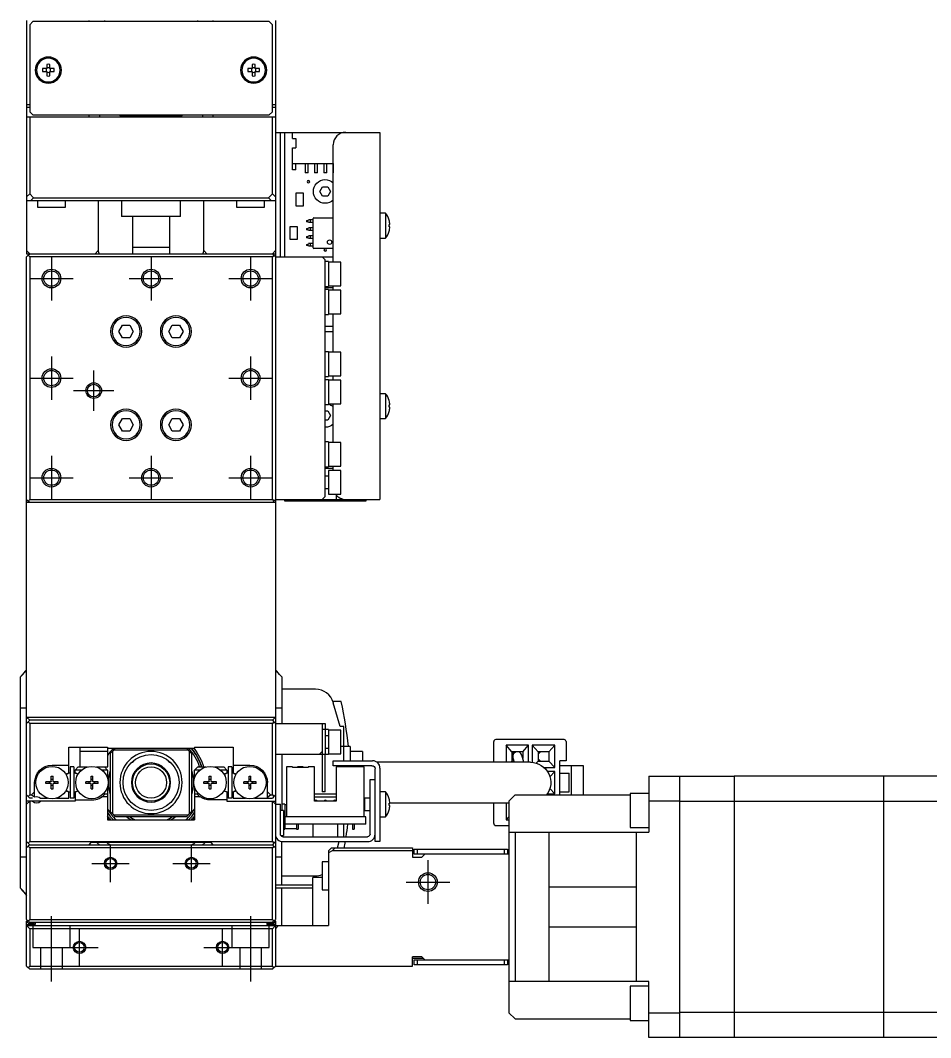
# Model space of a CAD drawing. Extents: x 0 to 1346, y -8 to 1139.
# Drawn here: x 418 to 564.3, y 10 to 173.5 of the extents above; entities that cross this region are included whole.
import ezdxf

# ---------------------------------------------------------------- set-up
doc = ezdxf.new("R2010")
doc.units = 0
doc.header["$LTSCALE"] = 0.5
doc.linetypes.add('CENTER', pattern=[50.8, 31.75, -6.35, 6.35, -6.35])
doc.linetypes.add('DASHED', pattern=[19.05, 12.7, -6.35])
for name, color, linetype in [('MSM_CENTER', 1, 'CENTER'), ('MSM_CONTINUOUS', 7, 'CONTINUOUS'), ('MSM_DASHED', 4, 'DASHED'), ('MSM_NARROW', 5, 'CONTINUOUS')]:
    doc.layers.add(name, color=color, linetype=linetype)

msp = doc.modelspace()

# ---------------------------------------------------------------- linework, layer by layer
at = {"layer": 'MSM_CENTER'}
for p, q in [((423, 135.5), (423, 128.5)), ((439, 135.5), (439, 128.5)), ((455, 135.5), (455, 128.5)), ((419.5, 132), (426.5, 132)), ((435.5, 132), (442.5, 132)), ((451.5, 132), (458.5, 132)), ((423, 119.5), (423, 112.5)), ((455, 119.5), (455, 112.5)), ((429.8, 110.75), (429.8, 117.25)), ((419.5, 116), (426.5, 116)), ((451.5, 116), (458.5, 116)), ((426.55, 114), (433.05, 114)), ((423, 103.5), (423, 96.5)), ((439, 103.5), (439, 96.5)), ((455, 103.5), (455, 96.5)), ((419.5, 100), (426.5, 100)), ((435.5, 100), (442.5, 100)), ((451.5, 100), (458.5, 100)), ((432.5, 35), (432.5, 41)), ((445.5, 35), (445.5, 41)), ((429.5, 38), (435.5, 38)), ((442.5, 38), (448.5, 38)), ((483.5, 38.5), (483.5, 31.5)), ((480, 35), (487, 35)), ((423, 19), (423, 29.5)), ((455, 29.5), (455, 19)), ((427.5, 21.5), (427.5, 27.5)), ((450.5, 21.5), (450.5, 27.5)), ((424.5, 24.5), (430.5, 24.5)), ((447.5, 24.5), (453.5, 24.5))]:
    msp.add_line(p, q, dxfattribs=at)
at = {"layer": 'MSM_CONTINUOUS'}
for p, q in [((419, 173.5), (419, 136)), ((429, 173.5), (429, 173.3)), ((431.5, 173.5), (431.5, 173.3)), ((446.5, 173.3), (446.5, 173.5)), ((449, 173.3), (449, 173.5)), ((459, 173.5), (459, 29)), ((420, 173.3), (419.5, 172.8)), ((419.5, 172.8), (419.5, 158.8)), ((458, 173.3), (420, 173.3)), ((458.5, 172.8), (458, 173.3)), ((458.5, 158.8), (458.5, 172.8)), ((422.26, 165.74), (421.58, 165.74)), ((421.58, 165.26), (422.26, 165.26)), ((422.26, 166.42), (422.26, 165.74)), ((422.26, 165.26), (422.26, 164.58)), ((422.74, 165.74), (422.74, 166.42)), ((423.42, 165.74), (422.74, 165.74)), ((422.74, 164.58), (422.74, 165.26)), ((422.74, 165.26), (423.42, 165.26)), ((455.26, 165.74), (454.58, 165.74)), ((454.58, 165.26), (455.26, 165.26)), ((455.26, 166.42), (455.26, 165.74)), ((455.26, 165.26), (455.26, 164.58)), ((455.74, 165.74), (455.74, 166.42)), ((456.42, 165.74), (455.74, 165.74)), ((455.74, 164.58), (455.74, 165.26)), ((455.74, 165.26), (456.42, 165.26)), ((419, 160), (419.5, 160)), ((419.5, 159.5), (419, 159.5)), ((419.5, 158.8), (420, 158.3)), ((458, 158.3), (458.5, 158.8)), ((458.5, 160), (459, 160)), ((459, 159.5), (458.5, 159.5)), ((419, 158), (459, 158)), ((419.5, 158), (419.5, 145.61)), ((420, 158.3), (458, 158.3)), ((429, 158.3), (429, 158)), ((430.75, 158), (430.75, 158.3)), ((434, 158.3), (434, 158.2)), ((434, 158.2), (444, 158.2)), ((434, 158.2), (434.2, 158)), ((443.8, 158), (444, 158.2)), ((444, 158.2), (444, 158.3)), ((447.25, 158.3), (447.25, 158)), ((449, 158), (449, 158.3)), ((458.5, 145.61), (458.5, 158)), ((459, 155.5), (475.8, 155.5)), ((459.8, 135.5), (459.8, 155.5)), ((460.5, 135.5), (460.5, 155.5)), ((461.75, 154.5), (461.75, 155.5)), ((475.8, 155.5), (475.8, 96.5)), ((461.75, 154.5), (462.25, 154.5)), ((462.25, 154.5), (462.25, 153)), ((461.75, 153), (462.25, 153)), ((461.75, 149.5), (461.75, 153)), ((468.3, 134.65), (468.3, 153.5)), ((461.75, 150.5), (468.3, 150.5)), ((462.25, 149.5), (462.25, 150.5)), ((463.75, 150.5), (463.75, 149)), ((464.25, 149), (464.25, 150.5)), ((465.25, 150.5), (465.25, 149)), ((465.75, 149), (465.75, 150.5)), ((466.75, 150.5), (466.75, 149)), ((467.25, 149), (467.25, 150.5)), ((468.25, 150.5), (468.25, 149)), ((462.25, 149.5), (461.75, 149.5)), ((464.25, 149), (463.75, 149)), ((465.75, 149), (465.25, 149)), ((467.25, 149), (466.75, 149)), ((468.3, 149), (468.25, 149)), ((419, 145.11), (419.5, 145.61)), ((419.5, 145.61), (420.11, 145)), ((457.89, 145), (458.5, 145.61)), ((458.5, 145.61), (459, 145.11)), ((462.25, 145.7), (462.25, 143.7)), ((463.5, 145.7), (462.25, 145.7)), ((463.5, 143.7), (463.5, 145.7)), ((466.14, 146), (466.57, 146.75)), ((466.57, 145.25), (466.14, 146)), ((466.57, 146.75), (467.43, 146.75)), ((467.43, 146.75), (467.87, 146)), ((467.87, 146), (467.43, 145.25)), ((459, 144.5), (419, 144.5)), ((420.11, 145), (419.61, 144.5)), ((420.11, 145), (457.89, 145)), ((420.75, 144.5), (420.75, 143.5)), ((425.25, 143.5), (425.25, 144.5)), ((430.52, 144.5), (430.52, 136.5)), ((434.25, 144.5), (434.25, 142)), ((443.75, 142), (443.75, 144.5)), ((447.49, 136.5), (447.49, 144.5)), ((452.75, 144.5), (452.75, 143.5)), ((457.25, 143.5), (457.25, 144.5)), ((458.39, 144.5), (457.89, 145)), ((467.43, 145.25), (466.57, 145.25)), ((420.75, 143.5), (425.25, 143.5)), ((452.75, 143.5), (457.25, 143.5)), ((462.25, 143.7), (463.5, 143.7)), ((476.7, 142.5), (475.8, 142.5)), ((476.7, 142.5), (476.7, 138.5)), ((443.75, 142), (434.25, 142)), ((436, 142), (436, 136)), ((442, 136), (442, 142)), ((464, 141.31), (464.25, 141.31)), ((464, 141.31), (464, 141.11)), ((464.25, 141.11), (464, 141.11)), ((464.25, 141.31), (464.32, 141.42)), ((464.32, 140.99), (464.25, 141.11)), ((465.05, 141.42), (464.32, 141.42)), ((465.05, 140.99), (464.32, 140.99)), ((464.61, 140.99), (464.61, 141.42)), ((465.05, 136.95), (465.05, 141.65)), ((465.15, 141.75), (468.3, 141.75)), ((477.27, 141.39), (477.28, 141.39)), ((477.27, 140.68), (477.39, 140.68)), ((461.3, 140.31), (461.3, 138.31)), ((462.55, 140.31), (461.3, 140.31)), ((462.55, 138.31), (462.55, 140.31)), ((464, 140.04), (464, 139.84)), ((464, 140.04), (464.25, 140.04)), ((464.25, 139.84), (464, 139.84)), ((464.25, 140.04), (464.32, 140.15)), ((464.32, 139.72), (464.25, 139.84)), ((465.05, 140.15), (464.32, 140.15)), ((465.05, 139.72), (464.32, 139.72)), ((464.61, 139.72), (464.61, 140.15)), ((477.39, 140.32), (477.27, 140.32)), ((477.28, 139.61), (477.27, 139.61)), ((461.3, 138.31), (462.55, 138.31)), ((464, 138.77), (464.25, 138.77)), ((464, 138.77), (464, 138.57)), ((464.25, 138.57), (464, 138.57)), ((464, 137.5), (464, 137.3)), ((464, 137.5), (464.25, 137.5)), ((464.25, 138.77), (464.32, 138.88)), ((464.32, 138.45), (464.25, 138.57)), ((464.25, 137.5), (464.32, 137.61)), ((465.05, 138.88), (464.32, 138.88)), ((465.05, 138.45), (464.32, 138.45)), ((465.05, 137.61), (464.32, 137.61)), ((464.61, 138.45), (464.61, 138.88)), ((464.61, 137.18), (464.61, 137.61)), ((475.8, 138.5), (476.7, 138.5)), ((419.5, 136), (419, 136.5)), ((419, 136), (459, 136)), ((419, 135.5), (419.25, 135.75)), ((419.25, 135.75), (419.5, 136)), ((419.5, 135.5), (419.25, 135.75)), ((430.52, 136.5), (430.02, 136)), ((442, 137), (436, 137)), ((447.99, 136), (447.49, 136.5)), ((459, 136.5), (458.5, 136)), ((458.5, 136), (458.75, 135.75)), ((458.75, 135.75), (458.5, 135.5)), ((458.75, 135.75), (459, 135.5)), ((464.25, 137.3), (464, 137.3)), ((464.32, 137.18), (464.25, 137.3)), ((465.05, 137.18), (464.32, 137.18)), ((468.3, 136.85), (465.15, 136.85)), ((419, 29), (419, 135.5)), ((419.5, 135.5), (419.5, 96.5)), ((458.5, 135.5), (419.5, 135.5)), ((458.5, 96.5), (458.5, 135.5)), ((459, 135.5), (468.3, 135.5)), ((467, 135), (466.5, 135.5)), ((467, 97), (467, 135)), ((467.5, 134.75), (467, 134.75)), ((467.5, 134.75), (467.5, 130.75)), ((469.5, 134.65), (467.5, 134.65)), ((469.5, 130.85), (469.5, 134.65)), ((467.5, 130.85), (469.5, 130.85)), ((468.3, 130.15), (468.3, 130.85)), ((467, 130.75), (467.5, 130.75)), ((468.3, 130.5), (467, 130.5)), ((467.5, 130.25), (467, 130.25)), ((467.5, 130.25), (467.5, 126.25)), ((469.5, 130.15), (467.5, 130.15)), ((469.5, 126.35), (469.5, 130.15)), ((467, 126.25), (467.5, 126.25)), ((467.5, 126.35), (469.5, 126.35)), ((468.3, 120.15), (468.3, 126.35)), ((433.85, 123.5), (434.42, 124.5)), ((434.42, 124.5), (435.58, 124.5)), ((435.58, 124.5), (436.16, 123.5)), ((441.85, 123.5), (442.42, 124.5)), ((442.42, 124.5), (443.58, 124.5)), ((443.58, 124.5), (444.16, 123.5)), ((467, 124.37), (468.3, 124.37)), ((434.42, 122.5), (433.85, 123.5)), ((436.16, 123.5), (435.58, 122.5)), ((442.42, 122.5), (441.85, 123.5)), ((444.16, 123.5), (443.58, 122.5)), ((468.3, 123.44), (467, 123.44)), ((435.58, 122.5), (434.42, 122.5)), ((443.58, 122.5), (442.42, 122.5)), ((467.5, 120.25), (467, 120.25)), ((467.5, 120.25), (467.5, 116.25)), ((467.5, 120.24), (468.3, 120.24)), ((469.5, 120.15), (467.5, 120.15)), ((469.5, 116.35), (469.5, 120.15)), ((467, 116.25), (467.5, 116.25)), ((467.5, 116.35), (469.5, 116.35)), ((468.3, 115.65), (468.3, 116.35)), ((467.5, 115.75), (467, 115.75)), ((467.5, 115.75), (467.5, 111.75)), ((469.5, 115.65), (467.5, 115.65)), ((469.5, 111.85), (469.5, 115.65)), ((476.7, 113.5), (475.8, 113.5)), ((476.7, 113.5), (476.7, 109.5)), ((467, 111.75), (467.5, 111.75)), ((467.5, 111.85), (469.5, 111.85)), ((468.3, 105.65), (468.3, 111.85)), ((477.27, 112.39), (477.28, 112.39)), ((477.27, 111.68), (477.39, 111.68)), ((477.39, 111.32), (477.27, 111.32)), ((467, 110.75), (467.43, 110.75)), ((467.43, 110.75), (467.87, 110)), ((467.87, 110), (467.43, 109.25)), ((477.28, 110.61), (477.27, 110.61)), ((433.85, 108.5), (434.42, 109.5)), ((434.42, 107.5), (433.85, 108.5)), ((434.42, 109.5), (435.58, 109.5)), ((435.58, 109.5), (436.16, 108.5)), ((436.16, 108.5), (435.58, 107.5)), ((441.85, 108.5), (442.42, 109.5)), ((442.42, 107.5), (441.85, 108.5)), ((442.42, 109.5), (443.58, 109.5)), ((443.58, 109.5), (444.16, 108.5)), ((444.16, 108.5), (443.58, 107.5)), ((467.43, 109.25), (467, 109.25)), ((475.8, 109.5), (476.7, 109.5)), ((435.58, 107.5), (434.42, 107.5)), ((443.58, 107.5), (442.42, 107.5)), ((467.5, 105.75), (467, 105.75)), ((467.5, 105.75), (467.5, 101.75)), ((468.3, 105.66), (467.5, 105.66)), ((469.5, 105.65), (467.5, 105.65)), ((469.5, 101.85), (469.5, 105.65)), ((467, 101.75), (467.5, 101.75)), ((468.3, 101.5), (467, 101.5)), ((467.5, 101.85), (469.5, 101.85)), ((468.3, 101.15), (468.3, 101.85)), ((467.5, 100.25), (467, 100.25)), ((467.5, 101.15), (467.5, 97.35)), ((469.5, 101.15), (467.5, 101.15)), ((469.5, 97.35), (469.5, 101.15)), ((467, 98.25), (467.5, 98.25)), ((419.25, 96.25), (419, 96.5)), ((419.25, 96.25), (419.5, 96.5)), ((419.5, 96.5), (458.5, 96.5)), ((458.5, 96.5), (458.75, 96.25)), ((459, 96.5), (458.75, 96.25)), ((459, 96.5), (475.8, 96.5)), ((460.5, 96.2), (460.5, 96.5)), ((466.5, 96.5), (467, 97)), ((467.5, 97.35), (469.5, 97.35)), ((468.75, 97.24), (468.75, 96.5)), ((473.5, 96.5), (473.5, 96.2)), ((459, 96), (419, 96)), ((419.5, 96), (419.25, 96.25)), ((458.75, 96.25), (458.5, 96)), ((473.5, 96.2), (460.5, 96.2)), ((419, 69), (418, 68)), ((460, 68), (459, 69)), ((418, 34), (418, 68)), ((460, 68), (460, 60.5)), ((465.42, 66), (460, 66)), ((469.57, 64), (468.25, 64)), ((469.4, 60), (468.3, 63.83)), ((418, 63), (419, 63)), ((459, 63), (460, 63)), ((419, 61.5), (459, 61.5)), ((419.5, 61), (419, 61.5)), ((419.25, 60.75), (419, 60.5)), ((419.25, 60.75), (419.5, 61)), ((419.5, 60.5), (419.25, 60.75)), ((458.5, 61), (419.5, 61)), ((419.5, 60.5), (419.5, 49)), ((458.5, 60.5), (419.5, 60.5)), ((459, 61.5), (458.5, 61)), ((458.5, 61), (458.75, 60.75)), ((458.75, 60.75), (458.5, 60.5)), ((458.5, 49), (458.5, 60.5)), ((459, 60.5), (458.75, 60.75)), ((459, 60.5), (467, 60.5)), ((466.5, 60.5), (466.5, 49.5)), ((467, 60.5), (467, 59.5)), ((467.5, 59.5), (466.5, 59.5)), ((467, 59.5), (467, 55.5)), ((467.5, 59.5), (467.5, 55.5)), ((469.5, 59.4), (467.5, 59.4)), ((470, 60), (469.4, 60)), ((469.5, 55.6), (469.5, 59.4)), ((470, 54.5), (470, 60)), ((467.5, 58.5), (467, 58.5)), ((494.1, 54.25), (494.1, 57.6)), ((505.4, 57.9), (494.4, 57.9)), ((505.7, 57.6), (505.7, 54.5)), ((425.8, 56.7), (432, 56.7)), ((425.8, 52.55), (425.8, 56.7)), ((427.55, 56.7), (427.55, 53.5)), ((432.05, 56), (427.55, 56)), ((432, 56.7), (432, 56.5)), ((432, 56.5), (446, 56.5)), ((432.05, 53.5), (432.05, 56.5)), ((432.5, 55.7), (433, 56.2)), ((432.5, 46.3), (432.5, 55.7)), ((432.8, 56), (432.8, 46)), ((433, 56.2), (433.3, 56.5)), ((445, 56.2), (433, 56.2)), ((445.2, 56), (444.7, 56.5)), ((445.2, 46), (445.2, 56)), ((445.2, 56), (445.5, 55.7)), ((445.5, 55.7), (445.5, 46.3)), ((446, 56.7), (452.2, 56.7)), ((446, 56.7), (446, 56.5)), ((452.2, 56.7), (452.2, 52.55)), ((466.5, 56), (466, 55.5)), ((467, 56.5), (467.5, 56.5)), ((467.5, 55.6), (469.5, 55.6)), ((470, 56.78), (469.5, 56.78)), ((471, 56.82), (470, 56.82)), ((471, 56.82), (471, 54.5)), ((473, 56), (471, 56)), ((473, 56), (473, 54.5)), ((496.1, 57), (496.1, 54.25)), ((497, 55.95), (496.1, 57)), ((499.65, 57), (496.1, 57)), ((497, 55.95), (497, 54.45)), ((498.75, 55.95), (497, 55.95)), ((497, 55.58), (497.38, 55.95)), ((498.75, 55.95), (499.65, 57)), ((498.75, 55.95), (498.75, 54.89)), ((499.65, 54.25), (499.65, 57)), ((503.9, 57), (500.25, 57)), ((501.2, 55.95), (500.25, 57)), ((500.25, 57), (500.25, 54.24)), ((502.95, 55.95), (501.2, 55.95)), ((501.2, 55.95), (501.2, 54.45)), ((501.2, 55.58), (501.58, 55.95)), ((502.95, 55.95), (503.9, 57)), ((502.95, 55.95), (502.95, 54.45)), ((503.9, 53.4), (503.9, 57)), ((436.03, 54.2), (435.84, 54.2)), ((436.03, 54.2), (436.25, 54.42)), ((436.08, 54.42), (436.25, 54.42)), ((436.25, 54.42), (436.25, 54.56)), ((440.07, 53.97), (440.06, 53.97)), ((441.75, 54.56), (441.75, 54.42)), ((441.75, 54.42), (441.92, 54.42)), ((441.75, 54.42), (441.98, 54.2)), ((442.17, 54.2), (441.98, 54.2)), ((467.5, 55.5), (459, 55.5)), ((460, 55.5), (460, 46.5)), ((467, 49.5), (467, 55.5)), ((468.3, 53.7), (468.3, 54.5)), ((468.3, 54.5), (474.6, 54.5)), ((500, 54.25), (475.33, 54.25)), ((497, 54.45), (496.83, 54.25)), ((497.29, 54.54), (497, 54.83)), ((497, 54.45), (497.32, 54.45)), ((497.16, 54.99), (497.38, 54.25)), ((498.94, 54.25), (498.6, 55.41)), ((501.2, 54.45), (500.9, 54.12)), ((501.58, 54.45), (501.2, 54.83)), ((501.2, 54.45), (502.95, 54.45)), ((502.95, 54.45), (503.9, 53.4)), ((504.7, 49), (504.7, 54.5)), ((505.7, 54.5), (504.7, 54.5)), ((423.1, 53.8), (425.8, 53.8)), ((425.54, 52.4), (425.8, 52.55)), ((426.6, 53.5), (426, 53.5)), ((426, 53.5), (426, 48.5)), ((426.6, 53.5), (426.6, 48.5)), ((426.8, 53), (427.3, 53.5)), ((427.84, 53), (426.8, 53)), ((426.8, 52.55), (426.8, 53)), ((427.1, 52.38), (426.8, 52.55)), ((427.3, 53.5), (428.79, 53.5)), ((430.22, 53.5), (432.05, 53.5)), ((432, 53), (431.16, 53)), ((431.5, 53.5), (432, 53)), ((432, 53), (432, 51.71)), ((441.8, 52.38), (441.8, 52.44)), ((441.8, 52.38), (441.87, 52.31)), ((446, 53), (446.5, 53.5)), ((446.84, 53), (446, 53)), ((446, 51.71), (446, 53)), ((446.5, 53.5), (447.79, 53.5)), ((449.22, 53.5), (450.7, 53.5)), ((451.2, 53), (450.16, 53)), ((450.7, 53.5), (451.2, 53)), ((450.91, 52.38), (451.2, 52.55)), ((451.2, 53), (451.2, 52.55)), ((452, 53.5), (451.4, 53.5)), ((451.4, 53.5), (451.4, 48.5)), ((452, 53.5), (452, 48.5)), ((452.2, 53.8), (454.9, 53.8)), ((452.2, 52.55), (452.46, 52.4)), ((460.75, 53.5), (460.75, 45.5)), ((461.75, 53.5), (460.75, 53.5)), ((461.75, 53.5), (461.75, 53.4)), ((464.25, 53.4), (461.75, 53.4)), ((462.55, 53.4), (462.55, 53.5)), ((463.45, 53.5), (462.55, 53.5)), ((462.93, 53.4), (462.93, 53.5)), ((463.08, 53.4), (463.08, 53.5)), ((463.45, 53.4), (463.45, 53.5)), ((464.25, 53.5), (464.25, 53.4)), ((465.25, 53.5), (464.25, 53.5)), ((465.25, 48), (465.25, 53.5)), ((474.5, 53.7), (468.3, 53.7)), ((473.25, 53.5), (468.75, 53.5)), ((468.75, 53.5), (468.75, 48)), ((470, 53.5), (470, 53.7)), ((471, 53.7), (471, 53.5)), ((473.25, 45.5), (473.25, 53.5)), ((475, 41.5), (475, 53.2)), ((475.8, 53.3), (475.8, 41.5)), ((502.19, 53.4), (503.9, 53.4)), ((503.9, 52.8), (502.71, 52.8)), ((503.12, 51.93), (503.9, 52.8)), ((503.9, 49.2), (503.9, 52.8)), ((508.5, 53.7), (504.7, 53.7)), ((504.7, 52.5), (506.2, 52.5)), ((506.2, 49.5), (506.2, 52.5)), ((506.59, 49), (506.59, 53.7)), ((508.5, 49), (508.5, 53.7)), ((420.3, 48.7), (420.3, 51)), ((422.1, 50.85), (422.1, 51.14)), ((422.9, 51.14), (422.1, 51.14)), ((422.9, 50.85), (422.1, 50.85)), ((422.63, 51.14), (422.63, 50.85)), ((422.96, 52), (423.25, 52)), ((422.96, 51.2), (422.96, 52)), ((423.25, 51.47), (422.96, 51.47)), ((422.96, 50), (422.96, 50.79)), ((423.25, 51.2), (423.25, 52)), ((423.25, 50), (423.25, 50.79)), ((424.1, 51.14), (423.31, 51.14)), ((424.1, 50.85), (423.31, 50.85)), ((423.57, 50.85), (423.57, 51.14)), ((424.1, 50.85), (424.1, 51.14)), ((428.5, 50.85), (428.5, 51.14)), ((429.3, 51.14), (428.5, 51.14)), ((429.3, 50.85), (428.5, 50.85)), ((429.03, 51.14), (429.03, 50.85)), ((429.36, 52), (429.65, 52)), ((429.36, 51.2), (429.36, 52)), ((429.65, 51.47), (429.36, 51.47)), ((429.36, 50), (429.36, 50.79)), ((429.65, 51.2), (429.65, 52)), ((429.65, 50), (429.65, 50.79)), ((430.5, 51.14), (429.71, 51.14)), ((430.5, 50.85), (429.71, 50.85)), ((429.97, 50.85), (429.97, 51.14)), ((430.5, 50.85), (430.5, 51.14)), ((447.5, 50.85), (447.5, 51.14)), ((448.3, 51.14), (447.5, 51.14)), ((448.3, 50.85), (447.5, 50.85)), ((448.03, 51.14), (448.03, 50.85)), ((448.36, 52), (448.65, 52)), ((448.36, 51.2), (448.36, 52)), ((448.65, 51.47), (448.36, 51.47)), ((448.36, 50), (448.36, 50.79)), ((448.65, 51.2), (448.65, 52)), ((448.65, 50), (448.65, 50.79)), ((449.5, 51.14), (448.71, 51.14)), ((449.5, 50.85), (448.71, 50.85)), ((448.97, 50.85), (448.97, 51.14)), ((449.5, 50.85), (449.5, 51.14)), ((453.9, 50.85), (453.9, 51.14)), ((454.7, 51.14), (453.9, 51.14)), ((454.7, 50.85), (453.9, 50.85)), ((454.43, 51.14), (454.43, 50.85)), ((454.76, 52), (455.05, 52)), ((454.76, 51.2), (454.76, 52)), ((455.05, 51.47), (454.76, 51.47)), ((454.76, 50), (454.76, 50.79)), ((455.05, 51.2), (455.05, 52)), ((455.05, 50), (455.05, 50.79)), ((455.9, 51.14), (455.11, 51.14)), ((455.9, 50.85), (455.11, 50.85)), ((455.37, 50.85), (455.37, 51.14)), ((455.9, 50.85), (455.9, 51.14)), ((457.7, 48.5), (457.7, 51)), ((474.2, 42.7), (474.2, 51.5)), ((474.2, 51.5), (475, 51.5)), ((519, 52), (519, 43)), ((519, 52), (532.7, 52)), ((524, 10), (524, 52)), ((532.7, 52), (532.7, 10)), ((532.75, 51.95), (532.7, 51.95)), ((556.7, 52), (532.75, 52)), ((532.75, 52), (532.75, 10)), ((556.7, 52), (556.7, 10)), ((556.75, 51.95), (556.7, 51.95)), ((569, 52), (556.75, 52)), ((556.75, 52), (556.75, 10)), ((420.3, 49.5), (419.8, 49)), ((423.25, 50.53), (422.96, 50.53)), ((422.96, 50), (423.25, 50)), ((425.8, 49.45), (425.54, 49.6)), ((425.8, 48.5), (425.8, 49.45)), ((426.8, 49.45), (427.02, 49.58)), ((426.8, 49.45), (426.8, 48)), ((429.65, 50.53), (429.36, 50.53)), ((429.36, 50), (429.65, 50)), ((431.65, 49.2), (432, 49.2)), ((432, 50.29), (432, 45)), ((441.87, 49.69), (441.8, 49.63)), ((441.8, 49.56), (441.8, 49.63)), ((446, 50.29), (446, 45)), ((446, 49.2), (446.36, 49.2)), ((448.65, 50.53), (448.36, 50.53)), ((448.36, 50), (448.65, 50)), ((451.2, 49.45), (450.98, 49.58)), ((451.2, 49.45), (451.2, 48)), ((452.46, 49.6), (452.2, 49.45)), ((452.2, 49.45), (452.2, 48.5)), ((455.05, 50.53), (454.76, 50.53)), ((454.76, 50), (455.05, 50)), ((458.2, 49), (457.7, 49.5)), ((465.25, 49.2), (468.75, 49.2)), ((467, 49.5), (466.5, 49.5)), ((476.7, 49.5), (475.8, 49.5)), ((476.7, 49.5), (476.7, 45.5)), ((502.71, 49.2), (503.9, 49.2)), ((503.12, 50.07), (503.9, 49.2)), ((504.7, 49.5), (506.2, 49.5)), ((516, 49.25), (516, 43.75)), ((519, 49.25), (516, 49.25)), ((419.5, 48.5), (419, 49)), ((426.8, 48), (419, 48)), ((419.5, 48), (419, 47.5)), ((419.25, 48.75), (419.5, 49)), ((419.5, 49), (419.8, 49)), ((419.94, 48.5), (419.5, 48.5)), ((419.5, 48), (419.5, 41.5)), ((419.8, 49), (420.25, 48.69)), ((420.3, 48.7), (420.25, 48.69)), ((421.26, 48.5), (422.39, 48.5)), ((423.82, 48.5), (425.8, 48.5)), ((426.6, 48.5), (426, 48.5)), ((426.8, 48.2), (429.5, 48.2)), ((432, 48.7), (431.1, 48.7)), ((440.06, 48.04), (440.07, 48.04)), ((446.9, 48.7), (446, 48.7)), ((451.2, 48.2), (448.5, 48.2)), ((451.2, 48), (459, 48)), ((452, 48.5), (451.4, 48.5)), ((452.2, 48.5), (454.19, 48.5)), ((455.62, 48.5), (458.5, 48.5)), ((457.7, 48.65), (458.2, 49)), ((458.2, 49), (458.5, 49)), ((458.5, 49), (458.75, 48.75)), ((458.75, 48.75), (458.5, 48.5)), ((458.5, 41.5), (458.5, 48)), ((459, 47.5), (458.5, 48)), ((458.75, 48.75), (459, 49)), ((459, 47.5), (459.8, 47.5)), ((459.8, 42.7), (459.8, 47.5)), ((460.5, 47.5), (460, 47.5)), ((460.5, 47.5), (460.5, 43.5)), ((465.25, 48.7), (468.75, 48.7)), ((468.75, 48), (465.25, 48)), ((473.3, 48.5), (473.25, 48.45)), ((473.3, 48.5), (473.3, 46.5)), ((474.2, 48.5), (473.3, 48.5)), ((477.27, 48.39), (477.28, 48.39)), ((477.27, 47.68), (477.39, 47.68)), ((477.39, 47.75), (496.5, 47.75)), ((494.1, 44.4), (494.1, 47.75)), ((496.1, 47.75), (496.1, 45)), ((497.5, 49), (496.5, 48)), ((496.5, 48), (496.5, 14)), ((497.5, 49), (516, 49)), ((524, 48), (519, 48)), ((532.7, 47.97), (524, 47.97)), ((532.75, 47.71), (532.7, 47.71)), ((556.7, 47.97), (532.75, 47.97)), ((556.75, 47.71), (556.7, 47.71)), ((569, 47.97), (556.75, 47.97)), ((432.5, 46.3), (433, 45.8)), ((433, 45.8), (445, 45.8)), ((433.3, 45.5), (433, 45.8)), ((445.2, 46), (444.7, 45.5)), ((445.5, 46.3), (445.2, 46)), ((460.3, 46.5), (459.8, 46.5)), ((460.3, 46.5), (460.3, 42.5)), ((460.75, 47.4), (460.5, 47.4)), ((473.25, 46.55), (473.3, 46.5)), ((473.3, 46.5), (474.2, 46.5)), ((477.39, 47.32), (477.27, 47.32)), ((477.28, 46.61), (477.27, 46.61)), ((432, 45), (446, 45)), ((444.7, 45.5), (433.3, 45.5)), ((473.5, 45.5), (460.5, 45.5)), ((473.5, 44.3), (460.5, 44.3)), ((462.38, 44.3), (462.38, 43.5)), ((462.63, 44.3), (462.63, 43.5)), ((465, 44.3), (465, 42.3)), ((469, 42.3), (469, 44.3)), ((470, 42.3), (470, 44.3)), ((471.38, 44.3), (471.38, 43.5)), ((471.63, 44.3), (471.63, 43.5)), ((473.5, 44.3), (473.5, 45.5)), ((475.8, 45.5), (476.7, 45.5)), ((496.5, 45.47), (496.1, 45)), ((496.1, 45), (496.5, 45)), ((460.3, 43.5), (460.5, 43.5)), ((460.5, 43.6), (462.38, 43.6)), ((462.38, 43.5), (462.63, 43.5)), ((471.38, 43.5), (471.63, 43.5)), ((494.4, 44.1), (496.5, 44.1)), ((496.5, 43), (519, 43)), ((497.5, 43), (497.5, 19)), ((503, 19), (503, 43)), ((516, 43.75), (519, 43.75)), ((517, 19), (517, 43)), ((419.5, 41), (419, 41.5)), ((419.25, 41.25), (419.5, 41.5)), ((419.5, 41), (419.25, 40.75)), ((419.5, 41.5), (458.5, 41.5)), ((419.5, 41), (458.5, 41)), ((429.35, 41.35), (429, 41)), ((448.65, 41.35), (429.35, 41.35)), ((449, 41), (448.65, 41.35)), ((458.5, 41.5), (458.75, 41.25)), ((458.75, 41.25), (458.5, 41)), ((459, 40.5), (458.5, 41)), ((458.75, 41.25), (459, 41.5)), ((459.86, 42.5), (460.3, 42.5)), ((460, 42.5), (460, 42.35)), ((460, 34.5), (460, 41.52)), ((460.2, 42.3), (473.8, 42.3)), ((460.2, 41.5), (473.8, 41.5)), ((468.97, 40.5), (469.26, 41.5)), ((475.8, 41.5), (475, 41.5)), ((419.25, 40.75), (419, 40.5)), ((419.5, 40.5), (419.25, 40.75)), ((419.5, 40.5), (419.5, 29)), ((458.5, 40.5), (419.5, 40.5)), ((458.75, 40.75), (458.5, 40.5)), ((458.5, 29), (458.5, 40.5)), ((467.5, 40), (468, 40.5)), ((467.5, 40), (467.5, 28)), ((468.11, 40), (467.5, 39.69)), ((468, 40.5), (481, 40.5)), ((468.61, 40.5), (468.11, 40)), ((481, 40), (468.11, 40)), ((481, 40.5), (481, 39)), ((481.3, 39.5), (481.3, 40.3)), ((481.3, 40.3), (496.3, 40.3)), ((496.5, 39.5), (481.3, 39.5)), ((481.8, 40.3), (481.8, 39.5)), ((483, 39.5), (482.5, 39)), ((495.8, 39.5), (495.8, 40.3)), ((496.3, 40.3), (496.3, 39.5)), ((419, 39), (418, 39)), ((460, 39), (459, 39)), ((466.5, 38.25), (466.5, 33.75)), ((467.5, 38.25), (466.5, 38.25)), ((481, 39), (482.5, 39)), ((460, 36), (465.42, 36)), ((465, 34.5), (459, 34.5)), ((465, 28), (465, 35.75)), ((466.5, 35.75), (465, 35.75)), ((418, 34), (419, 33)), ((465, 34), (459, 34)), ((460, 28), (460, 34)), ((466.5, 33.75), (467.5, 33.75)), ((517, 34.21), (503, 34.21)), ((419, 29), (419.5, 28.5)), ((419, 28.7), (419.1, 28.8)), ((419, 21.5), (419, 28.7)), ((419, 28.2), (420.4, 28.2)), ((419.5, 27.5), (419, 28)), ((419, 28), (467.5, 28)), ((419.1, 28.7), (419.1, 28.9)), ((419.25, 28.75), (419.5, 29)), ((419.4, 28.4), (420.1, 28.4)), ((419.5, 29), (458.5, 29)), ((458.5, 28.5), (419.5, 28.5)), ((420.4, 28.5), (420.4, 28.2)), ((457.6, 28.5), (457.6, 28.2)), ((459, 28.2), (457.6, 28.2)), ((457.9, 28.4), (458.6, 28.4)), ((458.5, 29), (458.75, 28.75)), ((458.5, 28.5), (458.75, 28.75)), ((459, 28), (458.5, 27.5)), ((458.75, 28.75), (459, 29)), ((458.9, 28.9), (458.9, 28.7)), ((458.9, 28.8), (459, 28.7)), ((459, 28.7), (459, 21.5)), ((459, 27.5), (459.5, 28)), ((419.5, 27.5), (419.5, 21.5)), ((458.5, 27.5), (419.5, 27.5)), ((458.5, 21.5), (458.5, 27.5)), ((503, 27.79), (517, 27.79)), ((482.5, 23), (481, 23)), ((481, 21.5), (481, 23)), ((482.5, 23), (483, 22.5)), ((419, 21.5), (419.25, 21.25)), ((419.25, 21.25), (419.5, 21.5)), ((419.5, 21.5), (458.5, 21.5)), ((458.5, 21.5), (458.75, 21.25)), ((458.75, 21.25), (459, 21.5)), ((459, 21.5), (481, 21.5)), ((481, 22.75), (482.75, 22.75)), ((481.3, 21.7), (481.3, 22.5)), ((481.3, 22.5), (496.5, 22.5)), ((496.3, 21.7), (481.3, 21.7)), ((481.8, 22.5), (481.8, 21.7)), ((495.8, 21.7), (495.8, 22.5)), ((496.3, 22.5), (496.3, 21.7)), ((419.25, 21.25), (419.5, 21)), ((458.5, 21), (419.5, 21)), ((458.5, 21), (458.75, 21.25)), ((519, 19), (496.5, 19)), ((516, 18.25), (516, 12.75)), ((519, 18.25), (516, 18.25)), ((519, 10), (519, 19)), ((496.5, 14), (497.5, 13)), ((519, 14), (524, 14)), ((532.7, 14.03), (524, 14.03)), ((532.75, 14.29), (532.7, 14.29)), ((556.7, 14.03), (532.75, 14.03)), ((556.75, 14.29), (556.7, 14.29)), ((569, 14.03), (556.75, 14.03)), ((497.5, 13), (516, 13)), ((516, 12.75), (519, 12.75)), ((532.7, 10), (519, 10)), ((532.75, 10.05), (532.7, 10.05)), ((556.7, 10), (532.75, 10)), ((556.75, 10.05), (556.7, 10.05)), ((569, 10), (556.75, 10))]:
    msp.add_line(p, q, dxfattribs=at)
for points in [[(477.27, 140.32, 0), (477.27, 140.32, 0), (477.27, 140.33, 0), (477.27, 140.33, 0), (477.27, 140.33, 0), (477.27, 140.33, 0), (477.27, 140.34, 0), (477.27, 140.34, 0), (477.27, 140.34, 0), (477.27, 140.34, 0), (477.27, 140.35, 0), (477.27, 140.35, 0), (477.27, 140.35, 0), (477.27, 140.36, 0), (477.27, 140.36, 0), (477.27, 140.36, 0), (477.27, 140.37, 0), (477.27, 140.37, 0), (477.27, 140.37, 0), (477.27, 140.37, 0), (477.27, 140.38, 0), (477.27, 140.38, 0), (477.27, 140.38, 0), (477.27, 140.38, 0), (477.27, 140.39, 0), (477.27, 140.39, 0), (477.27, 140.39, 0), (477.27, 140.4, 0), (477.27, 140.4, 0), (477.27, 140.4, 0), (477.27, 140.4, 0), (477.27, 140.41, 0), (477.27, 140.41, 0), (477.27, 140.41, 0), (477.27, 140.42, 0), (477.27, 140.42, 0), (477.27, 140.42, 0), (477.27, 140.42, 0), (477.27, 140.43, 0), (477.27, 140.43, 0), (477.27, 140.43, 0), (477.27, 140.44, 0), (477.27, 140.44, 0), (477.27, 140.44, 0), (477.27, 140.44, 0), (477.27, 140.45, 0), (477.27, 140.45, 0), (477.27, 140.45, 0), (477.27, 140.46, 0), (477.27, 140.46, 0), (477.28, 140.46, 0), (477.28, 140.46, 0), (477.28, 140.47, 0), (477.28, 140.47, 0), (477.28, 140.47, 0), (477.28, 140.47, 0), (477.28, 140.48, 0), (477.28, 140.48, 0), (477.28, 140.48, 0), (477.28, 140.49, 0), (477.28, 140.49, 0), (477.28, 140.49, 0), (477.28, 140.49, 0), (477.28, 140.5, 0), (477.28, 140.5, 0), (477.28, 140.5, 0), (477.28, 140.51, 0), (477.28, 140.51, 0), (477.28, 140.51, 0), (477.28, 140.51, 0), (477.28, 140.52, 0), (477.28, 140.52, 0), (477.28, 140.52, 0), (477.28, 140.53, 0), (477.28, 140.53, 0), (477.28, 140.53, 0), (477.28, 140.53, 0), (477.28, 140.54, 0), (477.28, 140.54, 0), (477.27, 140.54, 0), (477.27, 140.54, 0), (477.27, 140.55, 0), (477.27, 140.55, 0), (477.27, 140.55, 0), (477.27, 140.56, 0), (477.27, 140.56, 0), (477.27, 140.56, 0), (477.27, 140.56, 0), (477.27, 140.57, 0), (477.27, 140.57, 0), (477.27, 140.57, 0), (477.27, 140.58, 0), (477.27, 140.58, 0), (477.27, 140.58, 0), (477.27, 140.58, 0), (477.27, 140.59, 0), (477.27, 140.59, 0), (477.27, 140.59, 0), (477.27, 140.6, 0), (477.27, 140.6, 0), (477.27, 140.6, 0), (477.27, 140.6, 0), (477.27, 140.61, 0), (477.27, 140.61, 0), (477.27, 140.61, 0), (477.27, 140.62, 0), (477.27, 140.62, 0), (477.27, 140.62, 0), (477.27, 140.62, 0), (477.27, 140.63, 0), (477.27, 140.63, 0), (477.27, 140.63, 0), (477.27, 140.63, 0), (477.27, 140.64, 0), (477.27, 140.64, 0), (477.27, 140.64, 0), (477.27, 140.65, 0), (477.27, 140.65, 0), (477.27, 140.65, 0), (477.27, 140.66, 0), (477.27, 140.66, 0), (477.27, 140.66, 0), (477.27, 140.66, 0), (477.27, 140.67, 0), (477.27, 140.67, 0), (477.27, 140.67, 0), (477.27, 140.67, 0), (477.27, 140.68, 0), (477.27, 140.68, 0)], [(430.7, 136, 0), (430.69, 136, 0), (430.69, 136.01, 0), (430.69, 136.01, 0), (430.69, 136.01, 0), (430.69, 136.02, 0), (430.69, 136.02, 0), (430.69, 136.03, 0), (430.68, 136.03, 0), (430.68, 136.03, 0), (430.68, 136.04, 0), (430.68, 136.04, 0), (430.68, 136.04, 0), (430.68, 136.05, 0), (430.68, 136.05, 0), (430.67, 136.06, 0), (430.67, 136.06, 0), (430.67, 136.06, 0), (430.67, 136.07, 0), (430.67, 136.07, 0), (430.67, 136.07, 0), (430.67, 136.08, 0), (430.66, 136.08, 0), (430.66, 136.09, 0), (430.66, 136.09, 0), (430.66, 136.09, 0), (430.66, 136.1, 0), (430.66, 136.1, 0), (430.65, 136.11, 0), (430.65, 136.11, 0), (430.65, 136.11, 0), (430.65, 136.12, 0), (430.65, 136.12, 0), (430.65, 136.12, 0), (430.65, 136.13, 0), (430.64, 136.13, 0), (430.64, 136.14, 0), (430.64, 136.14, 0), (430.64, 136.14, 0), (430.64, 136.15, 0), (430.64, 136.15, 0), (430.64, 136.16, 0), (430.63, 136.16, 0), (430.63, 136.16, 0), (430.63, 136.17, 0), (430.63, 136.17, 0), (430.63, 136.18, 0), (430.63, 136.18, 0), (430.63, 136.18, 0), (430.62, 136.19, 0), (430.62, 136.19, 0), (430.62, 136.19, 0), (430.62, 136.2, 0), (430.62, 136.2, 0), (430.62, 136.21, 0), (430.62, 136.21, 0), (430.61, 136.21, 0), (430.61, 136.22, 0), (430.61, 136.22, 0), (430.61, 136.22, 0), (430.61, 136.23, 0), (430.61, 136.23, 0), (430.61, 136.24, 0), (430.6, 136.24, 0), (430.6, 136.25, 0), (430.6, 136.25, 0), (430.6, 136.25, 0), (430.6, 136.26, 0), (430.6, 136.26, 0), (430.6, 136.26, 0), (430.6, 136.27, 0), (430.59, 136.27, 0), (430.59, 136.28, 0), (430.59, 136.28, 0), (430.59, 136.28, 0), (430.59, 136.29, 0), (430.59, 136.29, 0), (430.58, 136.3, 0), (430.58, 136.3, 0), (430.58, 136.3, 0), (430.58, 136.31, 0), (430.58, 136.31, 0), (430.58, 136.32, 0), (430.58, 136.32, 0), (430.57, 136.32, 0), (430.57, 136.33, 0), (430.57, 136.33, 0), (430.57, 136.34, 0), (430.57, 136.34, 0), (430.57, 136.34, 0), (430.57, 136.35, 0), (430.57, 136.35, 0), (430.56, 136.35, 0), (430.56, 136.36, 0), (430.56, 136.36, 0), (430.56, 136.37, 0), (430.56, 136.37, 0), (430.56, 136.38, 0), (430.56, 136.38, 0), (430.56, 136.38, 0), (430.55, 136.39, 0), (430.55, 136.39, 0), (430.55, 136.4, 0), (430.55, 136.4, 0), (430.55, 136.4, 0), (430.55, 136.41, 0), (430.55, 136.41, 0), (430.54, 136.41, 0), (430.54, 136.42, 0), (430.54, 136.42, 0), (430.54, 136.43, 0), (430.54, 136.43, 0), (430.54, 136.44, 0), (430.54, 136.44, 0), (430.54, 136.44, 0), (430.53, 136.45, 0), (430.53, 136.45, 0), (430.53, 136.46, 0), (430.53, 136.46, 0), (430.53, 136.46, 0), (430.53, 136.47, 0), (430.52, 136.47, 0), (430.52, 136.48, 0), (430.52, 136.48, 0), (430.52, 136.48, 0), (430.52, 136.49, 0), (430.52, 136.49, 0), (430.52, 136.5, 0), (430.52, 136.5, 0)], [(447.49, 136.5, 0), (447.49, 136.5, 0), (447.48, 136.49, 0), (447.48, 136.49, 0), (447.48, 136.48, 0), (447.48, 136.48, 0), (447.48, 136.48, 0), (447.48, 136.47, 0), (447.48, 136.47, 0), (447.48, 136.46, 0), (447.47, 136.46, 0), (447.47, 136.46, 0), (447.47, 136.45, 0), (447.47, 136.45, 0), (447.47, 136.44, 0), (447.47, 136.44, 0), (447.47, 136.44, 0), (447.46, 136.43, 0), (447.46, 136.43, 0), (447.46, 136.42, 0), (447.46, 136.42, 0), (447.46, 136.41, 0), (447.46, 136.41, 0), (447.46, 136.41, 0), (447.45, 136.4, 0), (447.45, 136.4, 0), (447.45, 136.4, 0), (447.45, 136.39, 0), (447.45, 136.39, 0), (447.45, 136.38, 0), (447.45, 136.38, 0), (447.45, 136.38, 0), (447.44, 136.37, 0), (447.44, 136.37, 0), (447.44, 136.36, 0), (447.44, 136.36, 0), (447.44, 136.35, 0), (447.44, 136.35, 0), (447.44, 136.35, 0), (447.44, 136.34, 0), (447.43, 136.34, 0), (447.43, 136.34, 0), (447.43, 136.33, 0), (447.43, 136.33, 0), (447.43, 136.32, 0), (447.43, 136.32, 0), (447.43, 136.32, 0), (447.42, 136.31, 0), (447.42, 136.31, 0), (447.42, 136.3, 0), (447.42, 136.3, 0), (447.42, 136.3, 0), (447.42, 136.29, 0), (447.42, 136.29, 0), (447.41, 136.28, 0), (447.41, 136.28, 0), (447.41, 136.28, 0), (447.41, 136.27, 0), (447.41, 136.27, 0), (447.41, 136.26, 0), (447.41, 136.26, 0), (447.4, 136.26, 0), (447.4, 136.25, 0), (447.4, 136.25, 0), (447.4, 136.25, 0), (447.4, 136.24, 0), (447.4, 136.24, 0), (447.4, 136.23, 0), (447.39, 136.23, 0), (447.39, 136.22, 0), (447.39, 136.22, 0), (447.39, 136.22, 0), (447.39, 136.21, 0), (447.39, 136.21, 0), (447.39, 136.21, 0), (447.38, 136.2, 0), (447.38, 136.2, 0), (447.38, 136.19, 0), (447.38, 136.19, 0), (447.38, 136.19, 0), (447.38, 136.18, 0), (447.38, 136.18, 0), (447.38, 136.18, 0), (447.37, 136.17, 0), (447.37, 136.17, 0), (447.37, 136.16, 0), (447.37, 136.16, 0), (447.37, 136.16, 0), (447.37, 136.15, 0), (447.37, 136.15, 0), (447.36, 136.14, 0), (447.36, 136.14, 0), (447.36, 136.14, 0), (447.36, 136.13, 0), (447.36, 136.13, 0), (447.36, 136.12, 0), (447.36, 136.12, 0), (447.35, 136.12, 0), (447.35, 136.11, 0), (447.35, 136.11, 0), (447.35, 136.11, 0), (447.35, 136.1, 0), (447.35, 136.1, 0), (447.34, 136.09, 0), (447.34, 136.09, 0), (447.34, 136.09, 0), (447.34, 136.08, 0), (447.34, 136.08, 0), (447.34, 136.07, 0), (447.34, 136.07, 0), (447.33, 136.07, 0), (447.33, 136.06, 0), (447.33, 136.06, 0), (447.33, 136.06, 0), (447.33, 136.05, 0), (447.33, 136.05, 0), (447.32, 136.04, 0), (447.32, 136.04, 0), (447.32, 136.04, 0), (447.32, 136.03, 0), (447.32, 136.03, 0), (447.32, 136.03, 0), (447.32, 136.02, 0), (447.31, 136.02, 0), (447.31, 136.01, 0), (447.31, 136.01, 0), (447.31, 136.01, 0), (447.31, 136, 0), (447.31, 136, 0)], [(477.27, 111.32, 0), (477.27, 111.32, 0), (477.27, 111.33, 0), (477.27, 111.33, 0), (477.27, 111.33, 0), (477.27, 111.33, 0), (477.27, 111.34, 0), (477.27, 111.34, 0), (477.27, 111.34, 0), (477.27, 111.34, 0), (477.27, 111.35, 0), (477.27, 111.35, 0), (477.27, 111.35, 0), (477.27, 111.36, 0), (477.27, 111.36, 0), (477.27, 111.36, 0), (477.27, 111.36, 0), (477.27, 111.37, 0), (477.27, 111.37, 0), (477.27, 111.37, 0), (477.27, 111.38, 0), (477.27, 111.38, 0), (477.27, 111.38, 0), (477.27, 111.39, 0), (477.27, 111.39, 0), (477.27, 111.39, 0), (477.27, 111.39, 0), (477.27, 111.4, 0), (477.27, 111.4, 0), (477.27, 111.4, 0), (477.27, 111.4, 0), (477.27, 111.41, 0), (477.27, 111.41, 0), (477.27, 111.41, 0), (477.27, 111.42, 0), (477.27, 111.42, 0), (477.27, 111.42, 0), (477.27, 111.42, 0), (477.27, 111.43, 0), (477.27, 111.43, 0), (477.27, 111.43, 0), (477.27, 111.44, 0), (477.27, 111.44, 0), (477.27, 111.44, 0), (477.27, 111.44, 0), (477.27, 111.45, 0), (477.27, 111.45, 0), (477.27, 111.45, 0), (477.27, 111.45, 0), (477.27, 111.46, 0), (477.28, 111.46, 0), (477.28, 111.46, 0), (477.28, 111.47, 0), (477.28, 111.47, 0), (477.28, 111.47, 0), (477.28, 111.47, 0), (477.28, 111.48, 0), (477.28, 111.48, 0), (477.28, 111.48, 0), (477.28, 111.49, 0), (477.28, 111.49, 0), (477.28, 111.49, 0), (477.28, 111.49, 0), (477.28, 111.5, 0), (477.28, 111.5, 0), (477.28, 111.5, 0), (477.28, 111.51, 0), (477.28, 111.51, 0), (477.28, 111.51, 0), (477.28, 111.51, 0), (477.28, 111.52, 0), (477.28, 111.52, 0), (477.28, 111.52, 0), (477.28, 111.53, 0), (477.28, 111.53, 0), (477.28, 111.53, 0), (477.28, 111.53, 0), (477.28, 111.54, 0), (477.28, 111.54, 0), (477.27, 111.54, 0), (477.27, 111.55, 0), (477.27, 111.55, 0), (477.27, 111.55, 0), (477.27, 111.55, 0), (477.27, 111.56, 0), (477.27, 111.56, 0), (477.27, 111.56, 0), (477.27, 111.56, 0), (477.27, 111.57, 0), (477.27, 111.57, 0), (477.27, 111.57, 0), (477.27, 111.58, 0), (477.27, 111.58, 0), (477.27, 111.58, 0), (477.27, 111.58, 0), (477.27, 111.59, 0), (477.27, 111.59, 0), (477.27, 111.59, 0), (477.27, 111.6, 0), (477.27, 111.6, 0), (477.27, 111.6, 0), (477.27, 111.6, 0), (477.27, 111.61, 0), (477.27, 111.61, 0), (477.27, 111.61, 0), (477.27, 111.61, 0), (477.27, 111.62, 0), (477.27, 111.62, 0), (477.27, 111.62, 0), (477.27, 111.63, 0), (477.27, 111.63, 0), (477.27, 111.63, 0), (477.27, 111.64, 0), (477.27, 111.64, 0), (477.27, 111.64, 0), (477.27, 111.64, 0), (477.27, 111.65, 0), (477.27, 111.65, 0), (477.27, 111.65, 0), (477.27, 111.66, 0), (477.27, 111.66, 0), (477.27, 111.66, 0), (477.27, 111.66, 0), (477.27, 111.67, 0), (477.27, 111.67, 0), (477.27, 111.67, 0), (477.27, 111.67, 0), (477.27, 111.68, 0), (477.27, 111.68, 0)], [(477.27, 47.32, 0), (477.27, 47.32, 0), (477.27, 47.33, 0), (477.27, 47.33, 0), (477.27, 47.33, 0), (477.27, 47.33, 0), (477.27, 47.34, 0), (477.27, 47.34, 0), (477.27, 47.34, 0), (477.27, 47.35, 0), (477.27, 47.35, 0), (477.27, 47.35, 0), (477.27, 47.35, 0), (477.27, 47.36, 0), (477.27, 47.36, 0), (477.27, 47.36, 0), (477.27, 47.37, 0), (477.27, 47.37, 0), (477.27, 47.37, 0), (477.27, 47.37, 0), (477.27, 47.38, 0), (477.27, 47.38, 0), (477.27, 47.38, 0), (477.27, 47.38, 0), (477.27, 47.39, 0), (477.27, 47.39, 0), (477.27, 47.39, 0), (477.27, 47.4, 0), (477.27, 47.4, 0), (477.27, 47.4, 0), (477.27, 47.4, 0), (477.27, 47.41, 0), (477.27, 47.41, 0), (477.27, 47.41, 0), (477.27, 47.42, 0), (477.27, 47.42, 0), (477.27, 47.42, 0), (477.27, 47.42, 0), (477.27, 47.43, 0), (477.27, 47.43, 0), (477.27, 47.43, 0), (477.27, 47.44, 0), (477.27, 47.44, 0), (477.27, 47.44, 0), (477.27, 47.44, 0), (477.27, 47.45, 0), (477.27, 47.45, 0), (477.27, 47.45, 0), (477.27, 47.45, 0), (477.27, 47.46, 0), (477.28, 47.46, 0), (477.28, 47.46, 0), (477.28, 47.47, 0), (477.28, 47.47, 0), (477.28, 47.47, 0), (477.28, 47.47, 0), (477.28, 47.48, 0), (477.28, 47.48, 0), (477.28, 47.48, 0), (477.28, 47.49, 0), (477.28, 47.49, 0), (477.28, 47.49, 0), (477.28, 47.49, 0), (477.28, 47.5, 0), (477.28, 47.5, 0), (477.28, 47.5, 0), (477.28, 47.51, 0), (477.28, 47.51, 0), (477.28, 47.51, 0), (477.28, 47.51, 0), (477.28, 47.52, 0), (477.28, 47.52, 0), (477.28, 47.52, 0), (477.28, 47.53, 0), (477.28, 47.53, 0), (477.28, 47.53, 0), (477.28, 47.53, 0), (477.28, 47.54, 0), (477.28, 47.54, 0), (477.27, 47.54, 0), (477.27, 47.55, 0), (477.27, 47.55, 0), (477.27, 47.55, 0), (477.27, 47.55, 0), (477.27, 47.56, 0), (477.27, 47.56, 0), (477.27, 47.56, 0), (477.27, 47.56, 0), (477.27, 47.57, 0), (477.27, 47.57, 0), (477.27, 47.57, 0), (477.27, 47.58, 0), (477.27, 47.58, 0), (477.27, 47.58, 0), (477.27, 47.58, 0), (477.27, 47.59, 0), (477.27, 47.59, 0), (477.27, 47.59, 0), (477.27, 47.6, 0), (477.27, 47.6, 0), (477.27, 47.6, 0), (477.27, 47.6, 0), (477.27, 47.61, 0), (477.27, 47.61, 0), (477.27, 47.61, 0), (477.27, 47.62, 0), (477.27, 47.62, 0), (477.27, 47.62, 0), (477.27, 47.62, 0), (477.27, 47.63, 0), (477.27, 47.63, 0), (477.27, 47.63, 0), (477.27, 47.63, 0), (477.27, 47.64, 0), (477.27, 47.64, 0), (477.27, 47.64, 0), (477.27, 47.65, 0), (477.27, 47.65, 0), (477.27, 47.65, 0), (477.27, 47.65, 0), (477.27, 47.66, 0), (477.27, 47.66, 0), (477.27, 47.66, 0), (477.27, 47.67, 0), (477.27, 47.67, 0), (477.27, 47.67, 0), (477.27, 47.67, 0), (477.27, 47.68, 0), (477.27, 47.68, 0)]]:
    msp.add_polyline3d(points, dxfattribs=at)
at = {"layer": 'MSM_CONTINUOUS', "extrusion": (0, 0, -1)}
for centre, radius in [((-422.5, 165.5), 2.1), ((-422.5, 165.5), 1.9), ((-455.5, 165.5), 2.1), ((-455.5, 165.5), 1.9), ((-464.3, 147.56), 0.2), ((-467, 136.61), 0.2), ((-435, 123.5), 2.5), ((-443, 123.5), 2.5), ((-435, 123.5), 2.25), ((-443, 123.5), 2.25), ((-435, 108.5), 2.5), ((-435, 108.5), 2.25), ((-443, 108.5), 2.5), ((-443, 108.5), 2.25), ((-439, 51), 5), ((-439, 51), 3.15)]:
    msp.add_circle(centre, radius, dxfattribs=at)
at = {"layer": 'MSM_CONTINUOUS'}
for centre, radius in [((467.7, 137.85), 0.35), ((423, 132), 1.23), ((439, 132), 1.23), ((455, 132), 1.23), ((423, 116), 1.23), ((455, 116), 1.23), ((429.8, 114), 1.01), ((423, 100), 1.23), ((439, 100), 1.23), ((455, 100), 1.23), ((439, 51), 4.5), ((439, 51), 3), ((423.1, 51), 2.6), ((429.5, 51), 2.6), ((448.5, 51), 2.6), ((454.9, 51), 2.6), ((432.5, 38), 0.783), ((445.5, 38), 0.783), ((483.5, 35), 1.23), ((427.5, 24.5), 0.783), ((450.5, 24.5), 0.783)]:
    msp.add_circle(centre, radius, dxfattribs=at)
for centre, radius, start, end in [((422.5, 165.5), 0.95, 165.3667, 194.6333), ((422.5, 165.5), 0.365, 138.8496, 221.1504), ((422.5, 165.5), 0.95, 75.3667, 104.6333), ((422.5, 165.5), 0.365, 48.8496, 131.1504), ((422.5, 165.5), 0.365, 228.8496, 311.1504), ((422.5, 165.5), 0.365, 318.8496, 41.1504), ((422.5, 165.5), 0.95, 345.3667, 14.6333), ((455.5, 165.5), 0.95, 165.3667, 194.6333), ((455.5, 165.5), 0.365, 138.8496, 221.1504), ((455.5, 165.5), 0.95, 75.3667, 104.6333), ((455.5, 165.5), 0.365, 48.8496, 131.1504), ((455.5, 165.5), 0.365, 228.8496, 311.1504), ((455.5, 165.5), 0.365, 318.8496, 41.1504), ((455.5, 165.5), 0.95, 345.3667, 14.6333), ((422.5, 165.5), 0.95, 255.3667, 284.6333), ((455.5, 165.5), 0.95, 255.3667, 284.6333), ((470.3, 153.5), 2, 90, 180), ((474.2, 140.5), 3.2, 16.1225, 38.6822), ((465.15, 141.65), 0.1, 90, 180), ((474.2, 140.5), 3.19, 3.2297, 16.1067), ((474.2, 140.5), 3.2, 321.3178, 343.8775), ((474.2, 140.5), 3.19, 343.8933, 356.7703), ((465.15, 136.95), 0.1, 180, 270), ((474.2, 111.5), 3.2, 16.1225, 38.6822), ((474.2, 111.5), 3.19, 3.2297, 16.1067), ((474.2, 111.5), 3.19, 343.8933, 356.7703), ((474.2, 111.5), 3.2, 321.3178, 343.8775), ((470.3, 98.5), 2, 215.0996, 270), ((439, 51), 27, 137.7946, 140.6235), ((439, 51), 27, 39.3765, 42.2054), ((465.42, 63), 3, 15.9958, 90), ((411, 51), 60, 5.5664, 12.5133), ((494.4, 57.6), 0.3, 90, 180), ((505.4, 57.6), 0.3, 0, 90), ((439, 51), 8.2, 137.8764, 147.9474), ((439, 51), 8.2, 17.7508, 42.1236), ((439, 51), 8.5, 17.1046, 40.3202), ((497.88, 55.2), 0.75, 16.5209, 196.5209), ((474.6, 53.3), 1.2, 0, 90), ((426.3, 51), 1.59, 100.8931, 126.1972), ((426.3, 51), 1.59, 53.8028, 79.1069), ((426.19, 50.88), 1.75, 52.994, 58.6217), ((451.7, 51), 1.59, 100.8931, 126.1972), ((451.7, 51), 1.59, 53.8028, 79.1069), ((426.3, 51), 1.59, 233.8028, 259.1069), ((426.3, 51), 1.59, 280.8931, 306.1972), ((426.19, 51.11), 1.75, 298.6217, 307.006), ((429.5, 51), 2.8, 270, 319.9948), ((448.5, 51), 2.8, 220.0052, 235.2281), ((451.7, 51), 1.59, 233.8028, 259.1069), ((451.7, 51), 1.59, 280.8931, 306.1972), ((474.2, 47.5), 3.2, 16.1225, 38.6822), ((420.6, 48.75), 1, 228.5904, 311.4096), ((465.5, 47.9), 0.25, 23.5782, 156.4218), ((467, 47.9), 0.25, 23.5782, 156.4218), ((468.5, 47.9), 0.25, 23.5782, 156.4218), ((474.2, 47.5), 3.19, 3.2297, 16.1067), ((439, 51), 8.2, 211.3881, 227.0297), ((439, 51), 8.5, 214.5603, 224.9009), ((439, 51), 8.2, 312.9703, 328.6119), ((439, 51), 8.5, 315.0991, 325.4397), ((474.2, 47.5), 3.2, 321.3178, 343.8775), ((474.2, 47.5), 3.19, 343.8933, 356.7703), ((439, 51), 6.5, 237.7958, 247.3801), ((439, 51), 6.5, 292.6199, 302.2042), ((411, 51), 60, 351.6627, 353.5886), ((494.4, 44.4), 0.3, 180, 270), ((460.2, 42.7), 1.2, 180, 270), ((473.8, 42.7), 1.2, 270, 0), ((439, 51), 13, 227.9284, 230.2849), ((439, 51), 13, 309.7151, 312.0716), ((411, 51), 60, 349.9213, 350.8898), ((465.42, 39), 3, 270, 291.1173), ((439, 51), 27, 219.3765, 222.2054), ((419.4, 28.7), 0.3, 180, 270), ((420.1, 28.7), 0.3, 270, 318.1897), ((457.9, 28.7), 0.3, 221.8103, 270), ((458.6, 28.7), 0.3, 270, 0)]:
    msp.add_arc(centre, radius, start, end, dxfattribs=at)
at = {"layer": 'MSM_CONTINUOUS', "extrusion": (0, 0, -1)}
for centre, radius, start, end in [((-467, 146), 1.9, 226.8264, 133.1735), ((-467, 110), 1.9, 105.2575, 133.1736), ((-467, 110), 1.9, 226.8264, 270), ((-439, 51), 8.8, 37.8357, 38.6822), ((-439, 51), 8.5, 139.6798, 162.8954), ((-439, 51), 8.8, 141.3178, 163.4955), ((-500, 51), 3.25, 90, 217.9798), ((-423.1, 51), 2.8, 0, 90), ((-426.42, 50.88), 1.75, 52.994, 60), ((-439, 51), 6.8, 342.9174, 17.0826), ((-439, 51), 6.8, 162.9174, 197.0826), ((-451.82, 50.88), 1.75, 52.994, 58.6217), ((-451.59, 50.88), 1.75, 120, 127.006), ((-454.9, 51), 2.8, 90, 180), ((-474.5, 53.2), 0.5, 90, 180), ((-422.9, 51.2), 0.06, 180, 270), ((-422.9, 50.79), 0.06, 90, 180), ((-423.31, 51.2), 0.06, 270, 0), ((-423.31, 50.79), 0.06, 0, 90), ((-429.3, 51.2), 0.06, 180, 270), ((-429.3, 50.79), 0.06, 90, 180), ((-429.71, 51.2), 0.06, 270, 0), ((-429.71, 50.79), 0.06, 0, 90), ((-448.3, 51.2), 0.06, 180, 270), ((-448.3, 50.79), 0.06, 90, 180), ((-448.71, 51.2), 0.06, 270, 0), ((-448.71, 50.79), 0.06, 0, 90), ((-454.7, 51.2), 0.06, 180, 270), ((-454.7, 50.79), 0.06, 90, 180), ((-455.11, 51.2), 0.06, 270, 0), ((-455.11, 50.79), 0.06, 0, 90), ((-426.42, 51.11), 1.75, 300, 307.006), ((-451.82, 51.11), 1.75, 298.6217, 307.006), ((-451.59, 51.11), 1.75, 232.994, 240), ((-420.6, 47.75), 1, 72.5424, 131.4096), ((-448.5, 51), 2.8, 270, 304.7719), ((-439, 51), 8.8, 317.0141, 322.6982), ((-439, 51), 9, 318.1897, 321.0576), ((-439, 51), 6.8, 298.0725, 306.0189), ((-439, 51), 6.8, 233.9811, 241.9275), ((-439, 51), 8.8, 217.3018, 222.9859), ((-439, 51), 9, 218.9424, 221.8103), ((-460.2, 42.7), 0.4, 270, 360), ((-473.8, 42.7), 0.4, 180, 270), ((-439, 51), 12, 303.5573, 306.4702), ((-439, 51), 12, 233.5298, 236.4427)]:
    msp.add_arc(centre, radius, start, end, dxfattribs=at)
at = {"layer": 'MSM_DASHED'}
for p, q in [((420, 28), (420, 24.5)), ((426, 24.5), (426, 28)), ((452, 28), (452, 24.5)), ((458, 24.5), (458, 28)), ((420, 24.5), (426, 24.5)), ((421.25, 24.5), (421.25, 21)), ((424.75, 21), (424.75, 24.5)), ((452, 24.5), (458, 24.5)), ((453.25, 24.5), (453.25, 21)), ((456.75, 21), (456.75, 24.5))]:
    msp.add_line(p, q, dxfattribs=at)
at = {"layer": 'MSM_NARROW'}
for centre, radius in [((423, 132), 1.5), ((439, 132), 1.5), ((455, 132), 1.5), ((423, 116), 1.5), ((455, 116), 1.5), ((429.8, 114), 1.25), ((423, 100), 1.5), ((439, 100), 1.5), ((455, 100), 1.5), ((439, 51), 2.5), ((432.5, 38), 1), ((445.5, 38), 1), ((483.5, 35), 1.5), ((427.5, 24.5), 1), ((450.5, 24.5), 1)]:
    msp.add_circle(centre, radius, dxfattribs=at)

doc.saveas('drawing.dxf')
